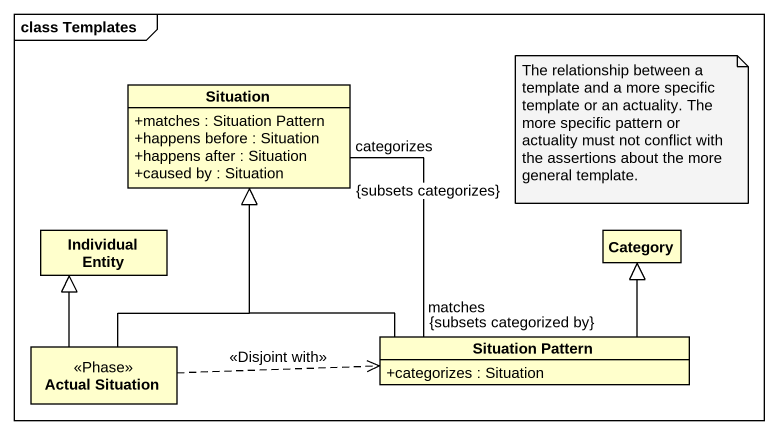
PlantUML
@startuml
mainframe class Templates
hide circle
hide empty members
skinparam classAttributeIconSize 0
class Situation {
  +matches : Situation Pattern
  +happens before : Situation
  +happens after : Situation
  +caused by : Situation
}
class "Individual Entity" as Individual_Entity
class Category
class "Actual Situation" as Actual_Situation <<Phase>>
class "Situation Pattern" as Situation_Pattern {
  +categorizes : Situation
}
Actual_Situation -up-|> Situation
Actual_Situation -up-|> Individual_Entity
Actual_Situation .right.> Situation_Pattern : <<Disjoint with>>
Situation_Pattern "matches\n{subsets categorized by}" -up- "categorizes\n{subsets categorizes}" Situation
Situation_Pattern -up-|> Situation
Situation_Pattern -up-|> Category
note as N1
  The relationship between a template and a more specific template or an actuality. The more specific pattern or actuality must not conflict with the assertions about the more general template.
end note
@enduml
